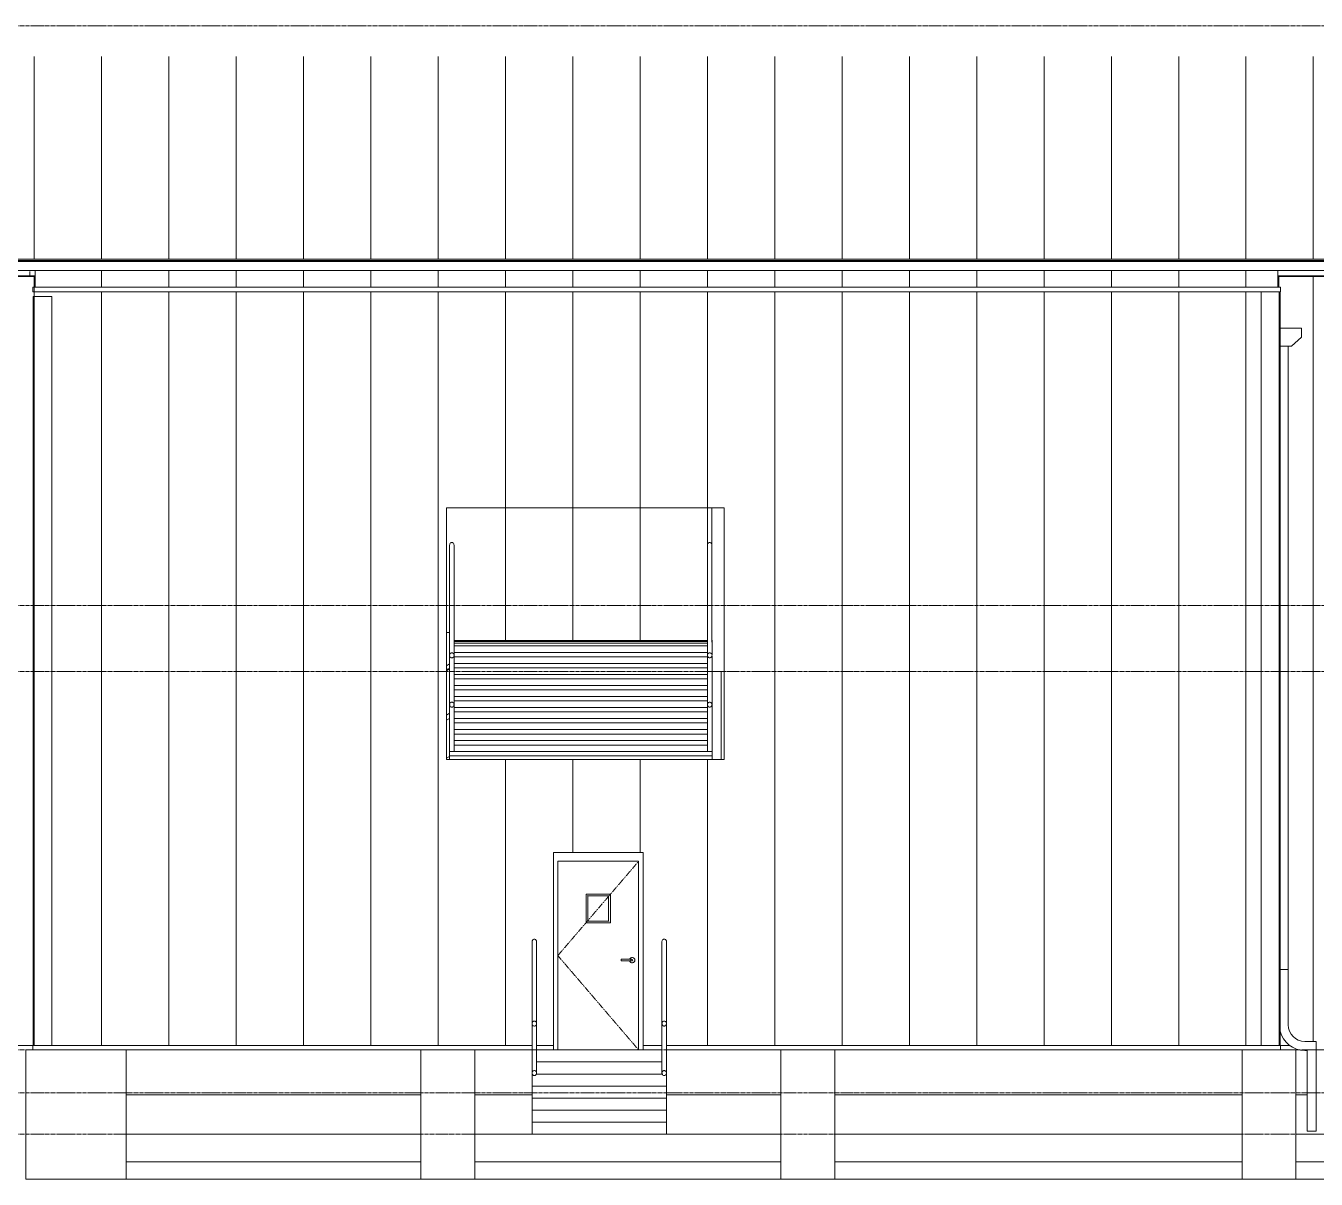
# Model space of a CAD drawing. Header units: centimetres. Extents: x -3046 to 63786, y -269 to 1483.
# Drawn here: x 8961 to 10398, y -50 to 1235 of the extents above; entities that cross this region are included whole.
import ezdxf

# ---------------------------------------------------------------- set-up
doc = ezdxf.new("R2010")
doc.units = ezdxf.units.CM
doc.linetypes.add('Centre', pattern=[3.175, 0.635, -0.475, 1.59, -0.475])
doc.linetypes.add('Dash', pattern=[0.6, 0.3, -0.3])
for name, color, linetype, lineweight in [('A-DOOR', 7, 'Continuous', 9), ('A-DOOR-FRAM', 7, 'Continuous', 9), ('A-FLOR', 7, 'Continuous', 9), ('A-FLOR-HRAL', 7, 'Continuous', 9), ('A-FLOR-LEVL', 7, 'Continuous', 9), ('A-GENM', 7, 'Continuous', 9), ('A-ROOF', 7, 'Continuous', 9), ('A-ROOF-OTLN', 7, 'Continuous', 9), ('A-ROOF-PATT', 7, 'Continuous', 9), ('A-WALL', 7, 'Continuous', 9), ('A-WALL-PATT', 7, 'Continuous', 9), ('C-BLDG-PADS', 7, 'Continuous', 9), ('I-WALL', 7, 'Continuous', 9), ('S-BEAM', 7, 'Continuous', 9), ('S-STRS', 7, 'Continuous', 9)]:
    doc.layers.add(name, color=color, linetype=linetype, lineweight=lineweight)
pattern_1 = [(90, (5370.146, 210.015), (-75, 5e-15), [])]

# ---------------------------------------------------------------- blocks, each defined once
blk = doc.blocks.new('Costanera Perfil Z - Parametrizado - h_22cm-1719087-s01')
at = {"layer": 'S-BEAM'}
for p, q in [((1793.3, 955.9), (8971, 955.9)), ((8971, 954.6), (8970.4, 954.6)), ((10355.5, 955.9), (11179, 955.9)), ((10356.7, 954.6), (10355.5, 954.6))]:
    blk.add_line(p, q, dxfattribs=at)
blk = doc.blocks.new('PQ_RVR_EST-01_ZZ_ZZ_MO_T_A_rvt-1-s01')
at = {"layer": 'A-FLOR'}
for p, q in [((9400.9, 44), (9072.6, 44)), ((9524.8, 44), (9460.9, 44)), ((9802.1, 44), (9674.5, 44)), ((10315.8, 44), (9862.1, 44))]:
    blk.add_line(p, q, dxfattribs=at)
at = {"layer": 'A-WALL'}
for p, q in [((9072.6, 94), (8960.8, 94)), ((8960.8, 94), (8960.8, -50)), ((9072.6, -50), (9072.6, 94)), ((9400.9, -50), (9400.9, 94)), ((9400.9, 94), (9460.9, 94)), ((9460.9, 94), (9460.9, -50)), ((9802.1, -50), (9802.1, 94)), ((9802.1, 94), (9862.1, 94)), ((9862.1, 94), (9862.1, -50)), ((10315.8, -50), (10315.8, 94)), ((10315.8, 94), (10375.8, 94)), ((10375.8, 94), (10375.8, -50)), ((8960.8, -50), (9072.6, -50)), ((9072.6, -50), (9400.9, -50)), ((9460.9, -50), (9400.9, -50)), ((9460.9, -50), (9802.1, -50)), ((9862.1, -50), (9802.1, -50)), ((9862.1, -50), (10315.8, -50)), ((10375.8, -50), (10315.8, -50)), ((10375.8, -50), (11081.9, -50))]:
    blk.add_line(p, q, dxfattribs=at)
at = {"layer": 'S-BEAM'}
for p, q in [((8965.1, 955.9), (8965.1, 961)), ((8971, 947.4), (8970.4, 947.4)), ((8970.4, 946.8), (8971, 946.8))]:
    blk.add_line(p, q, dxfattribs=at)
at = {"layer": 'S-BEAM', "lineweight": 9}
blk.add_blockref('Costanera Perfil Z - Parametrizado - h_22cm-1719087-s01', (0, 0), dxfattribs=at)
blk = doc.blocks.new('M_Door-Passage-Single-Cold_Room - 900 x 2100mm-1440985-s01')
at = {"layer": 'A-DOOR', "linetype": 'Dash'}
for p, q in [((9643.5, 304), (9553.5, 199)), ((9553.5, 199), (9643.5, 94))]:
    blk.add_line(p, q, dxfattribs=at)
at = {"layer": 'A-DOOR'}
for p, q in [((9643.5, 304), (9553.5, 304)), ((9553.5, 304), (9553.5, 94)), ((9643.5, 94), (9643.5, 304)), ((9585, 267.5), (9585, 235.4)), ((9612, 267.5), (9585, 267.5)), ((9585, 267.5), (9585, 235.4)), ((9585, 267.5), (9612, 267.5)), ((9587, 237.4), (9587, 265.5)), ((9587, 265.5), (9610, 265.5)), ((9610, 265.5), (9610, 237.4)), ((9612, 235.4), (9612, 267.5)), ((9612, 235.4), (9612, 267.5)), ((9585, 235.4), (9612, 235.4)), ((9585, 235.4), (9612, 235.4)), ((9610, 237.4), (9587, 237.4)), ((9634.5, 195), (9624, 195)), ((9624, 195), (9624, 194)), ((9624, 194), (9624, 193)), ((9624, 193), (9634.5, 193))]:
    blk.add_line(p, q, dxfattribs=at)
at = {"layer": 'A-DOOR', "flags": 128}
for points in [[(9636, 195), (9636, 195), (9636, 195), (9636, 195), (9636, 195), (9636, 195), (9636, 195), (9636, 195), (9635.9, 195), (9635.9, 195), (9635.9, 195), (9635.9, 195), (9635.9, 195), (9635.8, 195), (9635.8, 195), (9635.8, 195), (9635.7, 195), (9635.7, 195), (9635.6, 195), (9635.6, 195), (9635.6, 195), (9635.5, 195), (9635.5, 195), (9635.4, 195), (9635.4, 195), (9635.3, 195), (9635.3, 195), (9635.2, 195), (9635.2, 195), (9635.1, 195), (9635.1, 195), (9635, 195), (9635, 195), (9634.9, 195), (9634.8, 195), (9634.8, 195), (9634.7, 195), (9634.7, 195), (9634.6, 195), (9634.5, 195), (9634.5, 195)], [(9634.5, 193), (9634.6, 193), (9634.6, 193), (9634.7, 193), (9634.8, 193), (9634.8, 193), (9634.9, 193), (9634.9, 193), (9635, 193), (9635.1, 193), (9635.1, 193), (9635.2, 193), (9635.2, 193), (9635.3, 193), (9635.3, 193), (9635.4, 193), (9635.4, 193), (9635.5, 193), (9635.5, 193), (9635.6, 193), (9635.6, 193), (9635.6, 193), (9635.7, 193), (9635.7, 193), (9635.8, 193), (9635.8, 193), (9635.8, 193), (9635.8, 193), (9635.9, 193), (9635.9, 193), (9635.9, 193), (9635.9, 193), (9636, 193), (9636, 193), (9636, 193), (9636, 193), (9636, 193), (9636, 193), (9636, 193), (9636, 193)]]:
    blk.add_lwpolyline(points, dxfattribs=at)
at = {"layer": 'A-DOOR'}
for centre, radius, start, end in [((9636.3, 194), 3, 360, 161.0721), ((9636.3, 194), 3, 135, 161.0721), ((9636.3, 194), 3, 198.7162, 360), ((9636.3, 194), 3, 198.7162, 210), ((9636.3, 194), 3, 105, 134.3315), ((9636.3, 194), 3, 225.6685, 255), ((9636, 194), 1, 165, 180), ((9636, 194), 1, 180, 195), ((9636, 194), 1, 120, 135), ((9636, 194), 1, 225, 240), ((9636, 194), 1, 0, 90), ((9636, 194), 1, 270, 0), ((9636.3, 194), 3, 35.9891, 90), ((9636.3, 194), 3, 270, 0)]:
    blk.add_arc(centre, radius, start, end, dxfattribs=at)
for points, knots in [([(9585.2, 267.3), (9585.2, 267.3), (9585.2, 267.4), (9585.1, 267.4), (9585.1, 267.4), (9585.1, 267.4), (9585.1, 267.4), (9585.1, 267.5), (9585.1, 267.5), (9585, 267.5), (9585, 267.5), (9585, 267.5), (9585, 267.5), (9585, 267.5)], [0, 0, 0, 0, 0.166667, 0.25, 0.333333, 0.375, 0.416667, 0.5, 0.583333, 0.666667, 0.75, 0.833333, 1, 1, 1, 1]), ([(9587, 265.5), (9587, 265.5), (9587, 265.5), (9587, 265.6), (9587, 265.6), (9586.9, 265.6), (9586.9, 265.6), (9586.9, 265.7), (9586.8, 265.7), (9586.8, 265.8), (9586.7, 265.8), (9586.7, 265.8), (9586.6, 265.9), (9586.6, 266), (9586.5, 266)], [0, 0, 0, 0, 0.166667, 0.25, 0.333333, 0.416667, 0.458333, 0.5, 0.583333, 0.666667, 0.708333, 0.75, 0.833333, 1, 1, 1, 1]), ([(9610.5, 266), (9610.5, 266), (9610.4, 265.9), (9610.3, 265.8), (9610.3, 265.8), (9610.2, 265.7), (9610.2, 265.7), (9610.2, 265.7), (9610.1, 265.6), (9610.1, 265.6), (9610.1, 265.6), (9610.1, 265.6), (9610, 265.5), (9610, 265.5), (9610, 265.5)], [-1, -1, -1, -1, -0.833333, -0.75, -0.666667, -0.625, -0.583333, -0.5, -0.458333, -0.416667, -0.333333, -0.25, -0.166667, 0, 0, 0, 0]), ([(9612, 267.5), (9612, 267.5), (9612, 267.5), (9612, 267.5), (9612, 267.5), (9612, 267.5), (9612, 267.5), (9611.9, 267.4), (9611.9, 267.4), (9611.9, 267.4), (9611.9, 267.4), (9611.9, 267.4), (9611.8, 267.3), (9611.8, 267.3)], [-1, -1, -1, -1, -0.833333, -0.75, -0.666667, -0.583333, -0.5, -0.416667, -0.375, -0.333333, -0.25, -0.166667, 0, 0, 0, 0]), ([(9585.2, 235.6), (9585.2, 235.6), (9585.2, 235.6), (9585.1, 235.6), (9585.1, 235.5), (9585.1, 235.5), (9585.1, 235.5), (9585.1, 235.5), (9585.1, 235.5), (9585, 235.5), (9585, 235.5), (9585, 235.4), (9585, 235.4), (9585, 235.4)], [0, 0, 0, 0, 0.166667, 0.25, 0.333333, 0.375, 0.416667, 0.5, 0.583333, 0.666667, 0.75, 0.833333, 1, 1, 1, 1]), ([(9587, 237.4), (9587, 237.4), (9587, 237.4), (9587, 237.4), (9587, 237.4), (9586.9, 237.3), (9586.9, 237.3), (9586.9, 237.3), (9586.8, 237.2), (9586.8, 237.2), (9586.7, 237.2), (9586.7, 237.1), (9586.6, 237), (9586.6, 237), (9586.5, 236.9)], [0, 0, 0, 0, 0.166667, 0.25, 0.333333, 0.416667, 0.458333, 0.5, 0.583333, 0.666667, 0.708333, 0.75, 0.833333, 1, 1, 1, 1]), ([(9610, 237.4), (9610, 237.4), (9610, 237.4), (9610.1, 237.4), (9610.1, 237.4), (9610.1, 237.3), (9610.1, 237.3), (9610.2, 237.3), (9610.2, 237.2), (9610.3, 237.2), (9610.3, 237.2), (9610.3, 237.1), (9610.4, 237), (9610.5, 237), (9610.5, 236.9)], [0, 0, 0, 0, 0.166667, 0.25, 0.333333, 0.416667, 0.458333, 0.5, 0.583333, 0.666667, 0.708333, 0.75, 0.833333, 1, 1, 1, 1]), ([(9611.8, 235.6), (9611.8, 235.6), (9611.9, 235.6), (9611.9, 235.6), (9611.9, 235.5), (9611.9, 235.5), (9611.9, 235.5), (9612, 235.5), (9612, 235.5), (9612, 235.5), (9612, 235.5), (9612, 235.4), (9612, 235.4), (9612, 235.4)], [0, 0, 0, 0, 0.166667, 0.25, 0.333333, 0.375, 0.416667, 0.5, 0.583333, 0.666667, 0.75, 0.833333, 1, 1, 1, 1])]:
    blk.add_open_spline(points, degree=3, knots=knots, dxfattribs=at)
at = {"layer": 'A-DOOR-FRAM'}
for p, q in [((9553.5, 304), (9553.5, 94)), ((9553.5, 304), (9643.5, 304)), ((9643.5, 304), (9643.5, 94))]:
    blk.add_line(p, q, dxfattribs=at)
blk = doc.blocks.new('Railing - Railing-1445321-s01')
at = {"layer": 'A-FLOR-HRAL'}
for p, q in [((9669.5, 214.7), (9669.5, 123.2)), ((9674.5, 123.2), (9674.5, 214.7)), ((9669.5, 123.2), (9669.5, 68.2)), ((9674.5, 68.2), (9674.5, 123.2))]:
    blk.add_line(p, q, dxfattribs=at)
at = {"layer": 'A-FLOR-HRAL', "flags": 128}
for points in [[(9669.5, 214.7), (9669.6, 215.4), (9669.8, 216), (9670.2, 216.6), (9670.8, 217.1), (9671.4, 217.3), (9672, 217.4), (9672.7, 217.3), (9673.3, 217.1), (9673.8, 216.6), (9674.2, 216), (9674.4, 215.4), (9674.5, 214.7)], [(9674.5, 123.2), (9674.4, 123.9), (9674.2, 124.5), (9673.9, 125.1), (9673.4, 125.5), (9672.9, 125.8), (9672.3, 126), (9671.7, 126), (9671.1, 125.8), (9670.6, 125.5), (9670.1, 125.1), (9669.8, 124.5), (9669.6, 123.9), (9669.5, 123.2)], [(9669.5, 123.2), (9669.6, 122.6), (9669.8, 121.9), (9670.1, 121.4), (9670.6, 120.9), (9671.1, 120.6), (9671.7, 120.5), (9672.3, 120.5), (9672.9, 120.6), (9673.4, 120.9), (9673.9, 121.4), (9674.2, 121.9), (9674.4, 122.6), (9674.5, 123.2)], [(9674.5, 68.2), (9674.4, 68.9), (9674.2, 69.5), (9673.9, 70.1), (9673.4, 70.5), (9672.9, 70.8), (9672.3, 71), (9671.7, 71), (9671.1, 70.8), (9670.6, 70.5), (9670.1, 70.1), (9669.8, 69.5), (9669.6, 68.9), (9669.5, 68.2)], [(9669.5, 68.2), (9669.6, 67.6), (9669.8, 66.9), (9670.1, 66.4), (9670.6, 65.9), (9671.1, 65.6), (9671.7, 65.5), (9672.3, 65.5), (9672.9, 65.6), (9673.4, 65.9), (9673.9, 66.4), (9674.2, 66.9), (9674.4, 67.6), (9674.5, 68.2)]]:
    blk.add_lwpolyline(points, dxfattribs=at)
blk = doc.blocks.new('Railing - Railing-1445325-s01')
at = {"layer": 'A-FLOR-HRAL'}
for p, q in [((9524.8, 214.7), (9524.8, 123.2)), ((9529.8, 123.2), (9529.8, 214.7)), ((9524.8, 123.2), (9524.8, 68.2)), ((9529.8, 68.2), (9529.8, 123.2))]:
    blk.add_line(p, q, dxfattribs=at)
at = {"layer": 'A-FLOR-HRAL', "flags": 128}
for points in [[(9524.8, 214.7), (9524.9, 215.4), (9525.2, 216), (9525.5, 216.6), (9526.1, 217.1), (9526.7, 217.3), (9527.3, 217.4), (9528, 217.3), (9528.6, 217.1), (9529.1, 216.6), (9529.5, 216), (9529.7, 215.4), (9529.8, 214.7)], [(9529.8, 123.2), (9529.7, 123.9), (9529.5, 124.5), (9529.2, 125.1), (9528.7, 125.5), (9528.2, 125.8), (9527.6, 126), (9527, 126), (9526.4, 125.8), (9525.9, 125.5), (9525.4, 125.1), (9525.1, 124.5), (9524.9, 123.9), (9524.8, 123.2)], [(9524.8, 123.2), (9524.9, 122.6), (9525.1, 121.9), (9525.4, 121.4), (9525.9, 120.9), (9526.4, 120.6), (9527, 120.5), (9527.6, 120.5), (9528.2, 120.6), (9528.7, 120.9), (9529.2, 121.4), (9529.5, 121.9), (9529.7, 122.6), (9529.8, 123.2)], [(9529.8, 68.2), (9529.7, 68.9), (9529.5, 69.5), (9529.2, 70.1), (9528.7, 70.5), (9528.2, 70.8), (9527.6, 71), (9527, 71), (9526.4, 70.8), (9525.9, 70.5), (9525.4, 70.1), (9525.1, 69.5), (9524.9, 68.9), (9524.8, 68.2)], [(9524.8, 68.2), (9524.9, 67.6), (9525.1, 66.9), (9525.4, 66.4), (9525.9, 65.9), (9526.4, 65.6), (9527, 65.5), (9527.6, 65.5), (9528.2, 65.6), (9528.7, 65.9), (9529.2, 66.4), (9529.5, 66.9), (9529.7, 67.6), (9529.8, 68.2)]]:
    blk.add_lwpolyline(points, dxfattribs=at)
blk = doc.blocks.new('Railing - 50mm-1767088-s01')
at = {"layer": 'A-FLOR-HRAL'}
for p, q in [((9430.4, 517.6), (9429.3, 517)), ((9432.9, 420.8), (9432.9, 519))]:
    blk.add_line(p, q, dxfattribs=at)
at = {"layer": 'A-FLOR-HRAL', "flags": 128}
blk.add_lwpolyline([(9432.3, 518.7), (9431.5, 518.2), (9430.4, 517.6)], dxfattribs=at)
blk = doc.blocks.new('Railing - Railing-1765349-s01')
at = {"layer": 'A-FLOR-HRAL'}
for p, q in [((9432.9, 524), (9429.3, 521.9)), ((9429.3, 516.2), (9432.9, 518.2)), ((9432.9, 469), (9429.3, 466.9)), ((9429.3, 461.2), (9432.9, 463.2))]:
    blk.add_line(p, q, dxfattribs=at)
at = {"layer": 'A-FLOR-HRAL', "flags": 128}
for points in [[(9432.9, 524), (9432.9, 523.9), (9432.9, 523.6), (9432.9, 523.2), (9432.9, 522.6), (9432.9, 521.9), (9432.9, 521.1)], [(9432.9, 521.1), (9432.9, 520.4), (9432.9, 519.7), (9432.9, 519.1), (9432.9, 518.6), (9432.9, 518.3), (9432.9, 518.2)], [(9432.9, 469), (9432.9, 468.9), (9432.9, 468.6), (9432.9, 468.2), (9432.9, 467.6), (9432.9, 466.9), (9432.9, 466.1)], [(9432.9, 466.1), (9432.9, 465.4), (9432.9, 464.7), (9432.9, 464.1), (9432.9, 463.6), (9432.9, 463.3), (9432.9, 463.2)]]:
    blk.add_lwpolyline(points, dxfattribs=at)
blk.add_blockref('Railing - 50mm-1767088-s01', (0, 0))
blk = doc.blocks.new('Railing - 50mm-V20-s01')
at = {"layer": 'A-FLOR-HRAL'}
for p, q in [((9432.9, 518.2), (9432.9, 469)), ((9432.9, 463.2), (9432.9, 420.8))]:
    blk.add_line(p, q, dxfattribs=at)
blk = doc.blocks.new('Railing - Railing-1765353-s01')
blk.add_blockref('Railing - 50mm-V20-s01', (0, 0))
blk = doc.blocks.new('Railing - 50mm-V21-s01')
at = {"layer": 'A-FLOR-HRAL'}
for p, q in [((9432.9, 469), (9432.9, 518.2)), ((9432.9, 420.8), (9432.9, 463.2))]:
    blk.add_line(p, q, dxfattribs=at)
blk = doc.blocks.new('Railing - Railing-1767944-s01')
blk.add_blockref('Railing - 50mm-V21-s01', (0, 0))
blk = doc.blocks.new('Railing - Railing-1767948-s01')
blk.add_blockref('Railing - 50mm-V20-s01', (0, 0))
blk = doc.blocks.new('Railing - 50mm-1781062-s01')
at = {"layer": 'A-FLOR-HRAL'}
for p, q in [((9720.3, 532.6), (9720.3, 426.3)), ((9720.5, 532), (9720.3, 532.6)), ((9725.3, 532.6), (9725, 532)), ((9725.3, 426.3), (9725.3, 532.6))]:
    blk.add_line(p, q, dxfattribs=at)
blk = doc.blocks.new('Railing - Railing-1772324-s01')
at = {"layer": 'A-FLOR-HRAL'}
for p, q in [((9720.3, 656.2), (9720.3, 533.5)), ((9725.3, 533.5), (9725.3, 550.3)), ((9720.3, 533.5), (9720.3, 532.6)), ((9720.3, 482.6), (9720.3, 478.5)), ((9725.3, 478.5), (9725.3, 482.6))]:
    blk.add_line(p, q, dxfattribs=at)
at = {"layer": 'A-FLOR-HRAL', "flags": 128}
for points in [[(9720.3, 656.2), (9720.3, 656.9), (9720.6, 657.6), (9721, 658.2), (9721.5, 658.6), (9722.1, 658.9), (9722.8, 659), (9723.4, 658.9), (9724, 658.6), (9724.5, 658.2), (9724.9, 657.6), (9725.2, 656.9)], [(9725.3, 533.5), (9725.2, 534.2), (9724.9, 534.9), (9724.5, 535.5), (9724, 535.9), (9723.4, 536.2), (9722.8, 536.3), (9722.1, 536.2), (9721.5, 535.9), (9721, 535.5), (9720.6, 534.9), (9720.3, 534.2), (9720.3, 533.5)], [(9720.3, 533.5), (9720.3, 532.7), (9720.6, 532.1), (9721, 531.5), (9721.5, 531), (9722.1, 530.8), (9722.8, 530.7), (9723.4, 530.8), (9724, 531), (9724.5, 531.5), (9724.9, 532.1), (9725.2, 532.7), (9725.3, 533.5)], [(9725.3, 478.5), (9725.2, 479.2), (9724.9, 479.9), (9724.5, 480.5), (9724, 480.9), (9723.4, 481.2), (9722.8, 481.3), (9722.1, 481.2), (9721.5, 480.9), (9721, 480.5), (9720.6, 479.9), (9720.3, 479.2), (9720.3, 478.5)], [(9720.3, 478.5), (9720.3, 477.7), (9720.6, 477.1), (9721, 476.5), (9721.5, 476), (9722.1, 475.8), (9722.8, 475.7), (9723.4, 475.8), (9724, 476), (9724.5, 476.5), (9724.9, 477.1), (9725.2, 477.7), (9725.3, 478.5)]]:
    blk.add_lwpolyline(points, dxfattribs=at)
blk.add_blockref('Railing - 50mm-1781062-s01', (0, 0))
blk = doc.blocks.new('Railing - Railing-1772328-s01')
at = {"layer": 'A-FLOR-HRAL'}
for p, q in [((9432.9, 656.2), (9432.9, 533.5)), ((9437.9, 533.5), (9437.9, 656.2)), ((9432.9, 533.5), (9432.9, 532.6)), ((9437.9, 532.6), (9437.9, 533.5)), ((9432.9, 482.6), (9432.9, 478.5)), ((9437.9, 478.5), (9437.9, 482.6))]:
    blk.add_line(p, q, dxfattribs=at)
at = {"layer": 'A-FLOR-HRAL', "flags": 128}
for points in [[(9432.9, 656.2), (9433, 656.9), (9433.3, 657.6), (9433.7, 658.2), (9434.2, 658.6), (9434.8, 658.9), (9435.4, 659), (9436.1, 658.9), (9436.7, 658.6), (9437.2, 658.2), (9437.6, 657.6), (9437.8, 656.9), (9437.9, 656.2)], [(9437.9, 533.5), (9437.8, 534.2), (9437.6, 534.9), (9437.2, 535.5), (9436.7, 535.9), (9436.1, 536.2), (9435.4, 536.3), (9434.8, 536.2), (9434.2, 535.9), (9433.7, 535.5), (9433.3, 534.9), (9433, 534.2), (9432.9, 533.5)], [(9432.9, 533.5), (9433, 532.7), (9433.3, 532.1), (9433.7, 531.5), (9434.2, 531), (9434.8, 530.8), (9435.4, 530.7), (9436.1, 530.8), (9436.7, 531), (9437.2, 531.5), (9437.6, 532.1), (9437.8, 532.7), (9437.9, 533.5)], [(9437.9, 478.5), (9437.8, 479.2), (9437.6, 479.9), (9437.2, 480.5), (9436.7, 480.9), (9436.1, 481.2), (9435.4, 481.3), (9434.8, 481.2), (9434.2, 480.9), (9433.7, 480.5), (9433.3, 479.9), (9433, 479.2), (9432.9, 478.5)], [(9432.9, 478.5), (9433, 477.7), (9433.3, 477.1), (9433.7, 476.5), (9434.2, 476), (9434.8, 475.8), (9435.4, 475.7), (9436.1, 475.8), (9436.7, 476), (9437.2, 476.5), (9437.6, 477.1), (9437.8, 477.7), (9437.9, 478.5)]]:
    blk.add_lwpolyline(points, dxfattribs=at)
at = {"extrusion": (0, 0, -1), "zscale": -1}
blk.add_blockref('Railing - 50mm-1781062-s01', (-19158.2, 0), dxfattribs=at)
blk = doc.blocks.new('RVR_PQ_Terminación Fachada - RVR_PQ_Terminación Fachada-1812330-s01')
at = {"layer": 'A-GENM'}
for p, q in [((8969.9, 99), (8969.9, 933.1)), ((8989.9, 933.1), (8969.9, 933.1)), ((8989.9, 933.1), (8989.9, 99))]:
    blk.add_line(p, q, dxfattribs=at)
blk = doc.blocks.new('RVR_PQ_Terminación Fachada - RVR_PQ_Terminación Fachada-1812450-s01')
at = {"layer": 'A-GENM'}
for p, q in [((8968.9, 933.2), (8968.9, 99)), ((8969.9, 933.2), (8968.9, 933.2)), ((8969.9, 99), (8969.9, 933.2))]:
    blk.add_line(p, q, dxfattribs=at)
blk = doc.blocks.new('RVR_PQ_Terminación Fachada - RVR_PQ_Terminación Fachada-1834260-s01')
at = {"layer": 'A-GENM'}
for p, q in [((10337.2, 99), (10337.2, 938.3)), ((10357.2, 938.3), (10357.2, 99))]:
    blk.add_line(p, q, dxfattribs=at)
blk = doc.blocks.new('RVR_PQ_Terminación Fachada - RVR_PQ_Terminación Fachada-1834221-s01')
at = {"layer": 'A-GENM'}
for p, q in [((10357.2, 938.3), (10357.2, 99)), ((10358.2, 99), (10358.2, 938.3))]:
    blk.add_line(p, q, dxfattribs=at)
blk = doc.blocks.new('RVR-PQ-Canal ALL-Basado en cara - 100 x 250-1831097-s01')
at = {"layer": 'A-GENM'}
for p, q in [((10382.2, 897.9), (10358.2, 897.9)), ((10382.2, 887.9), (10382.2, 897.9)), ((10358.2, 877.9), (10370.9, 877.9)), ((10367.2, 877.9), (10367.2, 183.4)), ((10370.9, 877.9), (10382.2, 887.9)), ((10367.2, 183.4), (10358.2, 183.4))]:
    blk.add_line(p, q, dxfattribs=at)
blk = doc.blocks.new('RVR-PQ-Terminacion canal - RVR-PQ-Terminacion canal-1824427-s01')
at = {"layer": 'A-GENM'}
for p, q in [((10358.2, 183.4), (10367.2, 183.4)), ((10367.2, 183.4), (10367.2, 121.9)), ((10398.4, 103.4), (10385.7, 103.4)), ((10398.4, 3.4), (10398.4, 103.4)), ((10385.7, 93.4), (10388.4, 93.4)), ((10388.4, 93.4), (10388.4, 3.4)), ((10398.4, 3.4), (10388.4, 3.4))]:
    blk.add_line(p, q, dxfattribs=at)
for radius, start in [(18.5, 180), (28.5, 194.3883)]:
    blk.add_arc((10385.7, 121.9), radius, start, 270, dxfattribs=at)

msp = doc.modelspace()

# ---------------------------------------------------------------- hatches: boundary and pattern name
at = {"layer": 'A-ROOF-PATT', "true_color": 0xc0c0c0}
h = msp.add_hatch(dxfattribs=at)
h.set_pattern_fill('FP_3', color=9, style=0, pattern_type=2)
h.set_pattern_definition([(90, (5370.146, 860.836), (-75, 5e-15), [])])
h.paths.add_polyline_path([(6809.4, 974.5), (12499.4, 974.5), (12499.4, 1200.2), (1793.5, 1200.2), (1793.5, 974.5), (6793.8, 974.5)])
h = msp.add_hatch(dxfattribs=at)
h.set_pattern_fill('FP_1', color=9, style=0, pattern_type=2)
h.set_pattern_definition(pattern_1)
h.paths.add_polyline_path([(9244, 943.3), (10355.5, 943.3), (10355.5, 962), (8971, 962), (8971.2, 943.3), (9228.4, 943.3)])
at = {"layer": 'A-WALL-PATT', "true_color": 0xc0c0c0}
h = msp.add_hatch(dxfattribs=at)
h.set_pattern_fill('FP_1', color=9, style=0, pattern_type=2)
h.set_pattern_definition(pattern_1)
h.paths.add_polyline_path([(2021.1, 99), (2237.1, 99), (2237.1, 955.5), (1793.5, 955.5), (1793.6, 390.8), (2032.7, 390.8), (2032.7, 380.9), (2021.1, 380.9), (2021.1, 105.6)])
h.paths.add_polyline_path([(8682.2, 99), (8968.9, 99), (8968.9, 933.2), (8969.9, 933.2), (8969.9, 938.3), (8968.7, 938.3), (8968.7, 943.3), (8970.4, 943.3), (8970.4, 955.5), (2252.1, 955.5), (2252.1, 99), (3367.7, 99), (3367.7, 941), (3382.7, 941), (3382.7, 99), (4494.6, 99), (4494.6, 935), (4509.6, 935), (4509.6, 99), (5589.5, 99), (5589.5, 935), (5604.5, 935), (5604.5, 99), (6750.6, 99), (6750.6, 935), (6765.6, 935), (6765.6, 99), (7844.9, 99), (7844.9, 935), (7859.9, 935), (7859.9, 99), (8674.4, 99)])
h = msp.add_hatch(dxfattribs=at)
h.set_pattern_fill('FP_1', color=9, style=0, pattern_type=2)
h.set_pattern_definition(pattern_1)
h.paths.add_polyline_path([(10367.2, 515.5), (11181.5, 515.5), (11181.5, 518), (12464.5, 518), (12464.5, 955.5), (10356.7, 955.5), (10356.7, 943.3), (10358.5, 943.3), (10358.2, 897.9), (10382.2, 897.9), (10382.2, 887.9), (10370.9, 877.9), (10367.2, 877.9), (10367.2, 515.6)])
h = msp.add_hatch(dxfattribs=at)
h.set_pattern_fill('FP_1', color=9, style=0, pattern_type=2)
h.set_pattern_definition(pattern_1)
h.paths.add_polyline_path([(9674.5, 99), (10337.2, 99), (10337.2, 938.3), (8969.9, 938.3), (8969.9, 933.1), (8989.9, 933.1), (8989.9, 99), (9524.8, 99), (9525.1, 215.9), (9525.6, 216.7), (9526.8, 217.3), (9528, 217.3), (9529.2, 216.5), (9529.7, 215.3), (9529.8, 214.7), (9529.8, 99), (9548.5, 99), (9548.5, 314), (9648.5, 314), (9648.5, 99), (9669.5, 99), (9669.8, 215.9), (9670.3, 216.7), (9671.4, 217.3), (9672.7, 217.3), (9673.9, 216.5), (9674.4, 215.3), (9674.5, 214.7), (9674.5, 105.6)])
h.paths.add_polyline_path([(9429.3, 417.3), (9429.3, 697.8), (9739, 697.8), (9739, 417.3), (9431.3, 417.3)])
at = {"layer": 'A-WALL-PATT', "true_color": 0x808080}
h = msp.add_hatch(dxfattribs=at)
h.set_pattern_fill('FP_1', color=8, style=0, pattern_type=2)
h.set_pattern_definition(pattern_1)
h.paths.add_polyline_path([(9432.9, 550), (9432.9, 550), (9433.2, 657.4), (9433.7, 658.2), (9434.8, 658.9), (9436.1, 658.9), (9437.2, 658.2), (9437.8, 656.9), (9437.9, 656.2), (9437.9, 550), (9720.3, 550), (9720.5, 657.4), (9721, 658.2), (9722.1, 658.9), (9723.4, 658.9), (9724.5, 658.2), (9725.2, 657.2), (9725.2, 697.8), (9429.3, 697.8), (9429.3, 559), (9432.9, 559), (9432.9, 556.2)])
at = {"layer": 'A-WALL-PATT', "true_color": 0xc0c0c0}
h = msp.add_hatch(dxfattribs=at)
h.set_pattern_fill('FP_12', color=9, style=0, pattern_type=2)
h.set_pattern_definition([(90, (5371.86, 210.015), (-75, 5e-15), [])])
h.paths.add_polyline_path([(9725.3, 515.5), (9739, 515.5), (9739, 697.8), (9725.2, 697.8), (9725.3, 526.2)])
at = {"layer": 'A-WALL-PATT', "true_color": 0x808080}
h = msp.add_hatch(dxfattribs=at)
h.set_pattern_fill('FP_5', color=8, style=0, pattern_type=2)
h.set_pattern_definition([(90, (5362.876, 210.015), (-75, 5e-15), [])])
h.paths.add_polyline_path([(9720.3, 549), (9720.3, 550), (9437.9, 550), (9437.9, 549), (9714.1, 549)])
h.paths.add_polyline_path([(9432.9, 549), (9432.9, 549), (9432.9, 550)])
h = msp.add_hatch(dxfattribs=at)
h.set_pattern_fill('FP_1', color=8, style=0, pattern_type=2)
h.set_pattern_definition(pattern_1)
h.paths.add_polyline_path([(9735.3, 417.3), (9739, 417.3), (9739, 515.5), (9735.3, 515.5), (9735.3, 436.1)])
at = {"layer": 'A-WALL-PATT', "true_color": 0xc0c0c0}
h = msp.add_hatch(dxfattribs=at)
h.set_pattern_fill('FP_1', color=9, style=0, pattern_type=2)
h.set_pattern_definition(pattern_1)
h.paths.add_polyline_path([(10879.2, 99), (11191.5, 99), (11191.5, 134), (11181.5, 134), (11181.5, 515.5), (10367.2, 515.5), (10367.2, 121.9), (10368.2, 116.3), (10369.9, 112.4), (10372.6, 108.8), (10377.1, 105.6), (10380.9, 104), (10385.7, 103.4), (10398.4, 103.4), (10398.4, 99), (10515.2, 99), (10515.2, 356.7), (10512.9, 356.7), (10512.9, 321.4), (10507.9, 321.4), (10507.9, 362.1), (10885.3, 340.8), (10885.3, 331.1), (10880.3, 331.1), (10880.3, 336.1), (10879.2, 336.1), (10879.2, 121.2)])
h.paths.add_polyline_path([(10362.8, 99), (10368.9, 99), (10365.6, 101.7), (10362, 106.1), (10359.4, 111), (10358.2, 114.8), (10358.5, 99)])

# ---------------------------------------------------------------- linework, layer by layer
at = {"layer": 'A-FLOR'}
for p, q in [((9437.9, 549), (9720.3, 549)), ((9437.9, 547), (9720.3, 547)), ((10388.4, 44), (10375.8, 44))]:
    msp.add_line(p, q, dxfattribs=at)
at = {"layer": 'A-FLOR-LEVL', "color": 253, "linetype": 'Centre', "true_color": 0xaaaaaa}
for p, q in [((-3045.5, 1234.5), (14175.5, 1234.5)), ((-3045.5, 588.8), (13858, 588.8)), ((-3045.5, 515.5), (14175.5, 515.5)), ((-3045.5, 94), (13858, 94)), ((-3045.5, 46), (14175.5, 46)), ((-3045.5, 0), (13858, 0))]:
    msp.add_line(p, q, dxfattribs=at)
at = {"layer": 'A-ROOF'}
for p, q in [((8971, 943.3), (8971, 962)), ((10355.5, 961.8), (10355.5, 943.3))]:
    msp.add_line(p, q, dxfattribs=at)
at = {"layer": 'A-ROOF-OTLN'}
for p, q in [((12501.3, 974.5), (1793.5, 974.5)), ((12499.4, 973.3), (1793.5, 973.3)), ((12499.4, 972), (1793.5, 972)), ((12499.4, 962), (1793.5, 962))]:
    msp.add_line(p, q, dxfattribs=at)
at = {"layer": 'A-WALL'}
for p, q in [((8970.4, 955.5), (2252.3, 955.5)), ((8970.4, 943.3), (8970.4, 955.5)), ((12464.5, 955.5), (10356.7, 955.5)), ((10356.7, 955.5), (10356.7, 943.3)), ((8968.7, 943.3), (8968.7, 938.3)), ((8969.9, 943.3), (8968.7, 943.3)), ((8968.7, 938.3), (8969.9, 938.3)), ((8969.9, 938.3), (8969.9, 943.3)), ((10358.5, 943.3), (8969.9, 943.3)), ((8969.9, 938.3), (8969.9, 933.2)), ((8969.9, 938.3), (10358.5, 938.3)), ((10358.5, 943.3), (10358.5, 938.3)), ((9429.3, 697.8), (9739, 697.8)), ((9429.3, 417.3), (9429.3, 697.8)), ((9725.2, 697.8), (9725.2, 548)), ((9739, 697.8), (9739, 417.3)), ((9725.2, 533), (9725.2, 532.7)), ((9739, 417.3), (9429.3, 417.3)), ((9548.5, 314), (9648.5, 314)), ((9548.5, 94), (9548.5, 314)), ((9648.5, 314), (9648.5, 94)), ((7859.9, 99), (9524.8, 99)), ((8960.8, 94), (8960.8, -50)), ((8960.8, 94), (9524.8, 94)), ((8968.7, 99), (8968.7, 94)), ((9072.6, -50), (9072.6, 94)), ((9400.9, -50), (9400.9, 94)), ((9460.9, 94), (9460.9, -50)), ((9548.5, 99), (9529.8, 99)), ((9669.5, 99), (9648.5, 99)), ((10368.9, 99), (9674.5, 99)), ((9674.5, 94), (10380, 94)), ((9802.1, -50), (9802.1, 94)), ((9862.1, 94), (9862.1, -50)), ((10315.8, -50), (10315.8, 94)), ((10358.5, 99), (10358.5, 94)), ((10375.8, 94), (10375.8, -50)), ((10398.4, 94), (10515.2, 94)), ((8960.8, -50), (11384.8, -50))]:
    msp.add_line(p, q, dxfattribs=at)
at = {"layer": 'C-BLDG-PADS'}
for p, q in [((9072.6, 0), (9400.9, 0)), ((9460.9, 0), (9524.8, 0)), ((9674.5, 0), (9802.1, 0)), ((9862.1, 0), (10315.8, 0)), ((10375.8, 0), (10515.2, 0)), ((9400.9, -30.5), (9072.6, -30.5)), ((9802.1, -30.5), (9460.9, -30.5)), ((10315.8, -30.5), (9862.1, -30.5)), ((11181.5, -30.5), (10375.8, -30.5))]:
    msp.add_line(p, q, dxfattribs=at)
at = {"layer": 'I-WALL'}
for p, q in [((9437.9, 550), (9720.3, 550)), ((9725.3, 417.3), (9725.3, 515.5)), ((9725.3, 515.5), (9739, 515.5)), ((9735.3, 515.5), (9735.3, 417.3))]:
    msp.add_line(p, q, dxfattribs=at)
at = {"layer": 'S-STRS'}
for p, q in [((9432.9, 559), (9429.3, 559)), ((9432.9, 524), (9432.9, 559)), ((9720.3, 544), (9437.9, 544)), ((9437.9, 536.7), (9720.3, 536.7)), ((9432.9, 469), (9432.9, 518.2)), ((9720.3, 531.7), (9437.9, 531.7)), ((9720.3, 531.7), (9437.9, 531.7)), ((9437.9, 524.5), (9720.3, 524.5)), ((9720.3, 519.5), (9437.9, 519.5)), ((9720.3, 519.5), (9437.9, 519.5)), ((9437.9, 512.2), (9720.3, 512.2)), ((9720.3, 507.2), (9437.9, 507.2)), ((9720.3, 507.2), (9437.9, 507.2)), ((9437.9, 499.9), (9720.3, 499.9)), ((9720.3, 494.9), (9437.9, 494.9)), ((9720.3, 494.9), (9437.9, 494.9)), ((9437.9, 487.6), (9720.3, 487.6)), ((9720.3, 482.6), (9437.9, 482.6)), ((9720.3, 482.6), (9437.9, 482.6)), ((9437.9, 475.4), (9720.3, 475.4)), ((9432.9, 435.6), (9432.9, 463.2)), ((9720.3, 470.4), (9437.9, 470.4)), ((9720.3, 470.4), (9437.9, 470.4)), ((9437.9, 463.1), (9720.3, 463.1)), ((9720.3, 458.1), (9437.9, 458.1)), ((9720.3, 458.1), (9437.9, 458.1)), ((9437.9, 450.8), (9720.3, 450.8)), ((9720.3, 445.8), (9437.9, 445.8)), ((9720.3, 445.8), (9437.9, 445.8)), ((9432.9, 420.8), (9432.9, 435.6)), ((9437.9, 438.5), (9720.3, 438.5)), ((9720.3, 433.5), (9437.9, 433.5)), ((9720.3, 433.5), (9437.9, 433.5)), ((9429.3, 418.8), (9432.9, 420.8)), ((9432.9, 426.3), (9725.3, 426.3)), ((9432.9, 421.3), (9432.9, 426.3)), ((9432.9, 420.8), (9432.9, 421.3)), ((9725.3, 421.3), (9432.9, 421.3)), ((9725.3, 421.3), (9432.9, 421.3)), ((9432.9, 420.8), (9432.9, 417.3)), ((9524.8, 80.6), (9524.8, 94)), ((9529.7, 94), (9669.6, 94)), ((9674.5, 80.6), (9674.5, 94)), ((9524.8, 67.1), (9524.8, 80.6)), ((9529.8, 80.6), (9669.5, 80.6)), ((9674.5, 67.1), (9674.5, 80.6)), ((9524.8, 53.7), (9524.8, 67.1)), ((9524.8, 67.1), (9524.9, 67.1)), ((9529.6, 67.1), (9669.7, 67.1)), ((9674.5, 53.7), (9674.5, 67.1)), ((9524.8, 40.3), (9524.8, 53.7)), ((9524.8, 53.7), (9674.5, 53.7)), ((9674.5, 40.3), (9674.5, 53.7)), ((9524.8, 26.9), (9524.8, 40.3)), ((9524.8, 40.3), (9674.5, 40.3)), ((9674.5, 26.9), (9674.5, 40.3)), ((9524.8, 13.4), (9524.8, 26.9)), ((9524.8, 26.9), (9674.5, 26.9)), ((9674.5, 13.4), (9674.5, 26.9)), ((9674.5, 13.4), (9524.8, 13.4)), ((9524.8, 13.4), (9524.8, 0)), ((9524.8, 0), (9674.5, 0)), ((9674.5, 0), (9674.5, 13.4))]:
    msp.add_line(p, q, dxfattribs=at)

# ---------------------------------------------------------------- block references
at = {"lineweight": 5}
msp.add_blockref('PQ_RVR_EST-01_ZZ_ZZ_MO_T_A_rvt-1-s01', (0, 0), dxfattribs=at)
at = {"layer": 'A-DOOR'}
msp.add_blockref('M_Door-Passage-Single-Cold_Room - 900 x 2100mm-1440985-s01', (0, 0), dxfattribs=at)
at = {"layer": 'A-FLOR-HRAL'}
for name in ['Railing - Railing-1772328-s01', 'Railing - Railing-1772324-s01', 'Railing - Railing-1765349-s01', 'Railing - Railing-1765353-s01', 'Railing - Railing-1767944-s01', 'Railing - Railing-1767948-s01', 'Railing - Railing-1445325-s01', 'Railing - Railing-1445321-s01']:
    msp.add_blockref(name, (0, 0), dxfattribs=at)
at = {"layer": 'A-GENM'}
for name in ['RVR_PQ_Terminación Fachada - RVR_PQ_Terminación Fachada-1834260-s01', 'RVR_PQ_Terminación Fachada - RVR_PQ_Terminación Fachada-1834221-s01', 'RVR_PQ_Terminación Fachada - RVR_PQ_Terminación Fachada-1812450-s01', 'RVR_PQ_Terminación Fachada - RVR_PQ_Terminación Fachada-1812330-s01', 'RVR-PQ-Canal ALL-Basado en cara - 100 x 250-1831097-s01', 'RVR-PQ-Terminacion canal - RVR-PQ-Terminacion canal-1824427-s01']:
    msp.add_blockref(name, (0, 0), dxfattribs=at)

doc.saveas('drawing.dxf')
